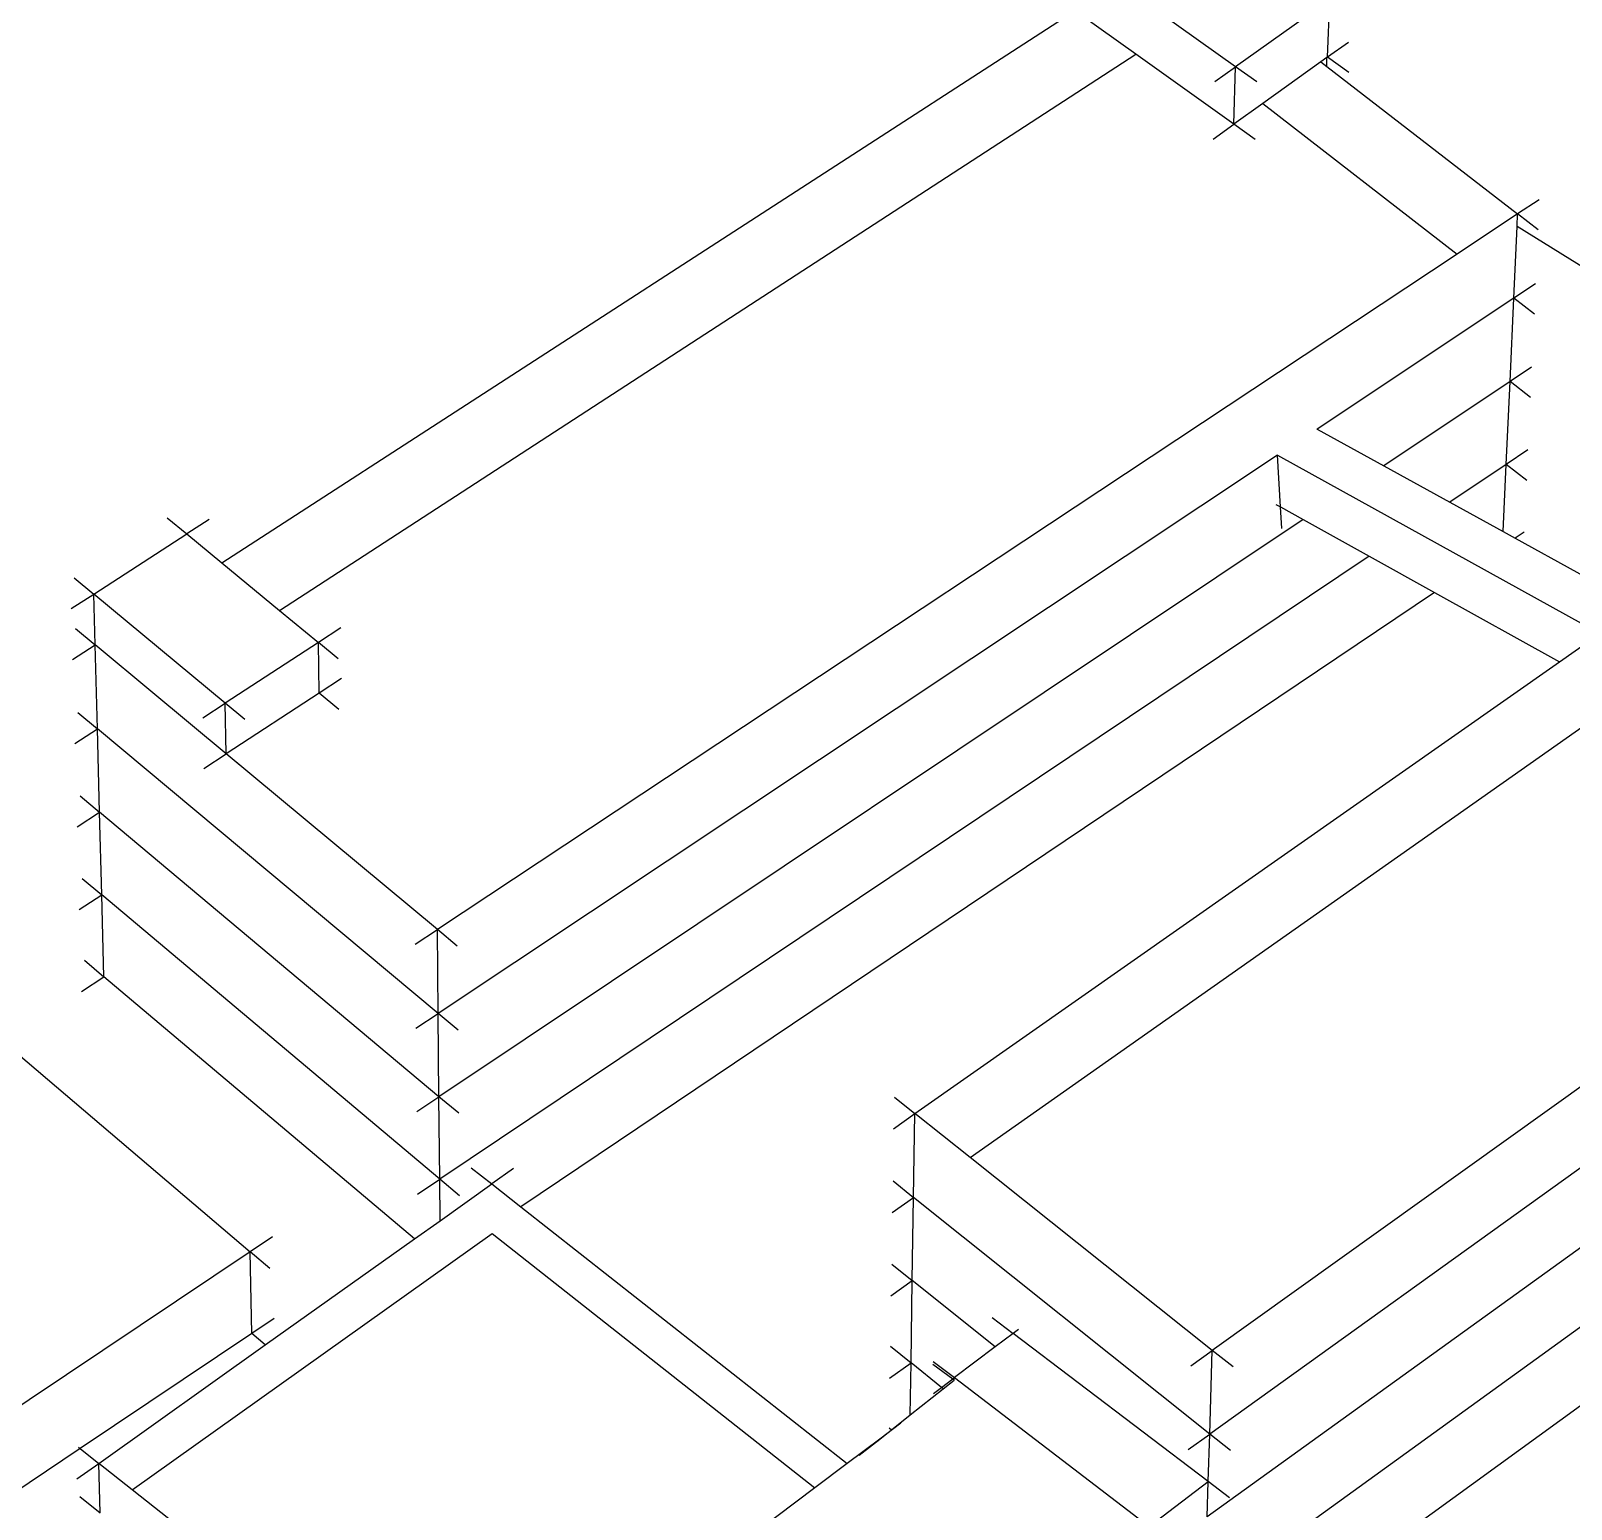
# Model space of a CAD drawing. Header units: inches. Extents: x 105 to 795, y 0 to 500.
# Drawn here: x 504.5 to 589.6, y 218.4 to 300 of the extents above; entities that cross this region are included whole.
import ezdxf

# ---------------------------------------------------------------- set-up
doc = ezdxf.new("R2010")
doc.units = ezdxf.units.IN
doc.header["$MEASUREMENT"] = 0

# ---------------------------------------------------------------- blocks, each defined once
blk = doc.blocks.new('block 126')
at = {"color": 7, "lineweight": 25, "true_color": 0xffffff}
blk.add_lwpolyline([(606.054, 277.161), (586.617, 289.217)], dxfattribs=at)
blk = doc.blocks.new('block 1055')
at = {"color": 7, "lineweight": 25, "true_color": 0xffffff}
blk.add_lwpolyline([(551.94, 222.849), (552.062, 222.75)], dxfattribs=at)
blk = doc.blocks.new('block 1057')
at = {"color": 7, "lineweight": 25, "true_color": 0xffffff}
blk.add_lwpolyline([(626.517, 250.487), (573.732, 212.173)], dxfattribs=at)
blk = doc.blocks.new('block 1062')
at = {"color": 7, "lineweight": 25, "true_color": 0xffffff}
blk.add_lwpolyline([(552.012, 227.355), (553.143, 226.444)], dxfattribs=at)
blk = doc.blocks.new('block 1064')
at = {"color": 7, "lineweight": 25, "true_color": 0xffffff}
blk.add_lwpolyline([(626.899, 255.014), (570.719, 214.379)], dxfattribs=at)
blk = doc.blocks.new('block 1068')
at = {"color": 7, "lineweight": 25, "true_color": 0xffffff}
blk.add_lwpolyline([(551.948, 225.598), (553.143, 226.444)], dxfattribs=at)
blk = doc.blocks.new('block 1069')
at = {"color": 7, "lineweight": 25, "true_color": 0xffffff}
blk.add_lwpolyline([(553.097, 223.566), (553.143, 226.444)], dxfattribs=at)
blk = doc.blocks.new('block 1082')
at = {"color": 7, "lineweight": 25, "true_color": 0xffffff}
blk.add_lwpolyline([(552.084, 231.901), (553.215, 230.994)], dxfattribs=at)
blk = doc.blocks.new('block 1083')
at = {"color": 7, "lineweight": 25, "true_color": 0xffffff}
blk.add_lwpolyline([(557.793, 227.319), (553.215, 230.994)], dxfattribs=at)
blk = doc.blocks.new('block 1085')
at = {"color": 7, "lineweight": 25, "true_color": 0xffffff}
blk.add_lwpolyline([(627.285, 259.579), (569.492, 217.928)], dxfattribs=at)
blk = doc.blocks.new('block 1089')
at = {"color": 7, "lineweight": 25, "true_color": 0xffffff}
blk.add_lwpolyline([(552.021, 230.15), (553.215, 230.994)], dxfattribs=at)
blk = doc.blocks.new('block 1091')
at = {"color": 7, "lineweight": 25, "true_color": 0xffffff}
blk.add_lwpolyline([(553.143, 226.444), (553.215, 230.994)], dxfattribs=at)
blk = doc.blocks.new('block 1093')
at = {"color": 7, "lineweight": 25, "true_color": 0xffffff}
blk.add_lwpolyline([(570.782, 221.594), (569.638, 222.509)], dxfattribs=at)
blk = doc.blocks.new('block 1094')
at = {"color": 7, "lineweight": 25, "true_color": 0xffffff}
blk.add_lwpolyline([(552.157, 236.488), (553.288, 235.584)], dxfattribs=at)
blk = doc.blocks.new('block 1095')
at = {"color": 7, "lineweight": 25, "true_color": 0xffffff}
blk.add_lwpolyline([(569.638, 222.509), (553.288, 235.584)], dxfattribs=at)
blk = doc.blocks.new('block 1097')
at = {"color": 7, "lineweight": 25, "true_color": 0xffffff}
blk.add_lwpolyline([(568.455, 221.659), (569.638, 222.509)], dxfattribs=at)
blk = doc.blocks.new('block 1105')
at = {"color": 7, "lineweight": 25, "true_color": 0xffffff}
blk.add_lwpolyline([(552.094, 234.743), (553.288, 235.584)], dxfattribs=at)
blk = doc.blocks.new('block 1107')
at = {"color": 7, "lineweight": 25, "true_color": 0xffffff}
blk.add_lwpolyline([(556.413, 237.783), (593.486, 263.876)], dxfattribs=at)
blk = doc.blocks.new('block 1109')
at = {"color": 7, "lineweight": 25, "true_color": 0xffffff}
blk.add_lwpolyline([(553.215, 230.994), (553.288, 235.584)], dxfattribs=at)
blk = doc.blocks.new('block 1111')
at = {"color": 7, "lineweight": 25, "true_color": 0xffffff}
blk.add_lwpolyline([(570.93, 226.22), (569.785, 227.131)], dxfattribs=at)
blk = doc.blocks.new('block 1112')
at = {"color": 7, "lineweight": 25, "true_color": 0xffffff}
blk.add_lwpolyline([(552.231, 241.115), (553.361, 240.215)], dxfattribs=at)
blk = doc.blocks.new('block 1114')
at = {"color": 7, "lineweight": 25, "true_color": 0xffffff}
blk.add_lwpolyline([(568.603, 226.284), (569.785, 227.131)], dxfattribs=at)
blk = doc.blocks.new('block 1115')
at = {"color": 7, "lineweight": 25, "true_color": 0xffffff}
blk.add_lwpolyline([(628.066, 268.828), (569.785, 227.131)], dxfattribs=at)
blk = doc.blocks.new('block 1121')
at = {"color": 7, "lineweight": 25, "true_color": 0xffffff}
blk.add_lwpolyline([(552.167, 239.377), (553.361, 240.215)], dxfattribs=at)
blk = doc.blocks.new('block 1123')
at = {"color": 7, "lineweight": 25, "true_color": 0xffffff}
blk.add_lwpolyline([(569.638, 222.509), (569.785, 227.131)], dxfattribs=at)
blk = doc.blocks.new('block 1124')
at = {"color": 7, "lineweight": 25, "true_color": 0xffffff}
blk.add_lwpolyline([(553.288, 235.584), (553.361, 240.215)], dxfattribs=at)
blk = doc.blocks.new('block 1581')
at = {"color": 7, "lineweight": 25, "true_color": 0xffffff}
blk.add_lwpolyline([(530.006, 233.593), (547.83, 219.533)], dxfattribs=at)
blk = doc.blocks.new('block 1583')
at = {"color": 7, "lineweight": 25, "true_color": 0xffffff}
blk.add_lwpolyline([(510.132, 219.426), (530.006, 233.593)], dxfattribs=at)
blk = doc.blocks.new('block 1584')
at = {"color": 7, "lineweight": 25, "true_color": 0xffffff}
blk.add_lwpolyline([(507.23, 219.057), (508.358, 218.162)], dxfattribs=at)
blk = doc.blocks.new('block 1604')
at = {"color": 7, "lineweight": 25, "true_color": 0xffffff}
blk.add_lwpolyline([(528.857, 237.215), (529.989, 236.324)], dxfattribs=at)
blk = doc.blocks.new('block 1605')
at = {"color": 7, "lineweight": 25, "true_color": 0xffffff}
blk.add_lwpolyline([(507.072, 220.026), (508.284, 220.889)], dxfattribs=at)
blk = doc.blocks.new('block 1606')
at = {"color": 7, "lineweight": 25, "true_color": 0xffffff}
blk.add_lwpolyline([(531.185, 237.175), (529.989, 236.324)], dxfattribs=at)
blk = doc.blocks.new('block 1616')
at = {"color": 7, "lineweight": 25, "true_color": 0xffffff}
blk.add_lwpolyline([(508.358, 218.162), (508.284, 220.889)], dxfattribs=at)
blk = doc.blocks.new('block 1623')
at = {"color": 7, "lineweight": 25, "true_color": 0xffffff}
blk.add_lwpolyline([(550.277, 221.339), (551.412, 222.235)], dxfattribs=at)
blk = doc.blocks.new('block 1641')
at = {"color": 7, "lineweight": 25, "true_color": 0xffffff}
blk.add_lwpolyline([(552.572, 223.111), (551.412, 222.235)], dxfattribs=at)
blk = doc.blocks.new('block 1938')
at = {"color": 7, "lineweight": 25, "true_color": 0xffffff}
blk.add_lwpolyline([(517.479, 227.428), (516.732, 228.065)], dxfattribs=at)
blk = doc.blocks.new('block 1939')
at = {"color": 7, "lineweight": 25, "true_color": 0xffffff}
blk.add_lwpolyline([(517.969, 228.896), (516.732, 228.065)], dxfattribs=at)
blk = doc.blocks.new('block 1944')
at = {"color": 7, "lineweight": 25, "true_color": 0xffffff}
blk.add_lwpolyline([(517.882, 233.406), (516.646, 232.58)], dxfattribs=at)
blk = doc.blocks.new('block 1946')
at = {"color": 7, "lineweight": 25, "true_color": 0xffffff}
blk.add_lwpolyline([(516.646, 232.58), (502.406, 223.061)], dxfattribs=at)
blk = doc.blocks.new('block 1953')
at = {"color": 7, "lineweight": 25, "true_color": 0xffffff}
blk.add_lwpolyline([(516.732, 228.065), (516.646, 232.58)], dxfattribs=at)
blk = doc.blocks.new('block 1957')
at = {"color": 7, "lineweight": 25, "true_color": 0xffffff}
blk.add_lwpolyline([(517.729, 231.658), (516.646, 232.58)], dxfattribs=at)
blk = doc.blocks.new('block 1958')
at = {"color": 7, "lineweight": 25, "true_color": 0xffffff}
blk.add_lwpolyline([(498.213, 248.265), (516.646, 232.58)], dxfattribs=at)
blk = doc.blocks.new('block 1959')
at = {"color": 7, "lineweight": 25, "true_color": 0xffffff}
blk.add_lwpolyline([(507.49, 248.68), (508.566, 247.771)], dxfattribs=at)
blk = doc.blocks.new('block 1960')
at = {"color": 7, "lineweight": 25, "true_color": 0xffffff}
blk.add_lwpolyline([(525.717, 233.286), (508.566, 247.771)], dxfattribs=at)
blk = doc.blocks.new('block 1961')
at = {"color": 7, "lineweight": 25, "true_color": 0xffffff}
blk.add_lwpolyline([(587.005, 272.337), (586.504, 272)], dxfattribs=at)
blk = doc.blocks.new('block 1962')
at = {"color": 7, "lineweight": 25, "true_color": 0xffffff}
blk.add_lwpolyline([(582.053, 269.005), (531.597, 235.06)], dxfattribs=at)
blk = doc.blocks.new('block 1963')
at = {"color": 7, "lineweight": 25, "true_color": 0xffffff}
blk.add_lwpolyline([(507.323, 246.954), (508.566, 247.771)], dxfattribs=at)
blk = doc.blocks.new('block 1964')
at = {"color": 7, "lineweight": 25, "true_color": 0xffffff}
blk.add_lwpolyline([(528.206, 235.669), (527.113, 236.588)], dxfattribs=at)
blk = doc.blocks.new('block 1965')
at = {"color": 7, "lineweight": 25, "true_color": 0xffffff}
blk.add_lwpolyline([(507.37, 253.202), (508.446, 252.296)], dxfattribs=at)
blk = doc.blocks.new('block 1966')
at = {"color": 7, "lineweight": 25, "true_color": 0xffffff}
blk.add_lwpolyline([(527.113, 236.588), (508.446, 252.296)], dxfattribs=at)
blk = doc.blocks.new('block 1967')
at = {"color": 7, "lineweight": 25, "true_color": 0xffffff}
blk.add_lwpolyline([(587.21, 276.869), (586.021, 276.072)], dxfattribs=at)
blk = doc.blocks.new('block 1968')
at = {"color": 7, "lineweight": 25, "true_color": 0xffffff}
blk.add_lwpolyline([(525.883, 235.764), (527.113, 236.588)], dxfattribs=at)
blk = doc.blocks.new('block 1969')
at = {"color": 7, "lineweight": 25, "true_color": 0xffffff}
blk.add_lwpolyline([(586.021, 276.072), (582.905, 273.983)], dxfattribs=at)
blk = doc.blocks.new('block 1970')
at = {"color": 7, "lineweight": 25, "true_color": 0xffffff}
blk.add_lwpolyline([(578.455, 271), (527.113, 236.588)], dxfattribs=at)
blk = doc.blocks.new('block 1971')
at = {"color": 7, "lineweight": 25, "true_color": 0xffffff}
blk.add_lwpolyline([(587.158, 275.183), (586.021, 276.072)], dxfattribs=at)
blk = doc.blocks.new('block 1972')
at = {"color": 7, "lineweight": 25, "true_color": 0xffffff}
blk.add_lwpolyline([(507.203, 251.482), (508.446, 252.296)], dxfattribs=at)
blk = doc.blocks.new('block 1973')
at = {"color": 7, "lineweight": 25, "true_color": 0xffffff}
blk.add_lwpolyline([(527.135, 234.295), (527.113, 236.588)], dxfattribs=at)
blk = doc.blocks.new('block 1974')
at = {"color": 7, "lineweight": 25, "true_color": 0xffffff}
blk.add_lwpolyline([(508.566, 247.771), (508.446, 252.296)], dxfattribs=at)
blk = doc.blocks.new('block 1975')
at = {"color": 7, "lineweight": 25, "true_color": 0xffffff}
blk.add_lwpolyline([(585.853, 272.358), (586.021, 276.072)], dxfattribs=at)
blk = doc.blocks.new('block 1999')
at = {"color": 7, "lineweight": 25, "true_color": 0xffffff}
blk.add_lwpolyline([(528.164, 240.229), (527.072, 241.145)], dxfattribs=at)
blk = doc.blocks.new('block 2000')
at = {"color": 7, "lineweight": 25, "true_color": 0xffffff}
blk.add_lwpolyline([(507.25, 257.763), (508.326, 256.861)], dxfattribs=at)
blk = doc.blocks.new('block 2001')
at = {"color": 7, "lineweight": 25, "true_color": 0xffffff}
blk.add_lwpolyline([(527.072, 241.145), (508.326, 256.861)], dxfattribs=at)
blk = doc.blocks.new('block 2002')
at = {"color": 7, "lineweight": 25, "true_color": 0xffffff}
blk.add_lwpolyline([(587.418, 281.439), (586.229, 280.646)], dxfattribs=at)
blk = doc.blocks.new('block 2003')
at = {"color": 7, "lineweight": 25, "true_color": 0xffffff}
blk.add_lwpolyline([(525.842, 240.322), (527.072, 241.145)], dxfattribs=at)
blk = doc.blocks.new('block 2004')
at = {"color": 7, "lineweight": 25, "true_color": 0xffffff}
blk.add_lwpolyline([(586.229, 280.646), (579.261, 275.992)], dxfattribs=at)
blk = doc.blocks.new('block 2005')
at = {"color": 7, "lineweight": 25, "true_color": 0xffffff}
blk.add_lwpolyline([(574.811, 273.021), (527.072, 241.145)], dxfattribs=at)
blk = doc.blocks.new('block 2006')
at = {"color": 7, "lineweight": 25, "true_color": 0xffffff}
blk.add_lwpolyline([(587.365, 279.76), (586.229, 280.646)], dxfattribs=at)
blk = doc.blocks.new('block 2007')
at = {"color": 7, "lineweight": 25, "true_color": 0xffffff}
blk.add_lwpolyline([(507.082, 256.05), (508.326, 256.861)], dxfattribs=at)
blk = doc.blocks.new('block 2008')
at = {"color": 7, "lineweight": 25, "true_color": 0xffffff}
blk.add_lwpolyline([(527.113, 236.588), (527.072, 241.145)], dxfattribs=at)
blk = doc.blocks.new('block 2009')
at = {"color": 7, "lineweight": 25, "true_color": 0xffffff}
blk.add_lwpolyline([(508.446, 252.296), (508.326, 256.861)], dxfattribs=at)
blk = doc.blocks.new('block 2010')
at = {"color": 7, "lineweight": 25, "true_color": 0xffffff}
blk.add_lwpolyline([(586.021, 276.072), (586.229, 280.646)], dxfattribs=at)
blk = doc.blocks.new('block 2011')
at = {"color": 7, "lineweight": 25, "true_color": 0xffffff}
blk.add_lwpolyline([(528.123, 244.828), (527.031, 245.74)], dxfattribs=at)
blk = doc.blocks.new('block 2012')
at = {"color": 7, "lineweight": 25, "true_color": 0xffffff}
blk.add_lwpolyline([(507.128, 262.363), (508.204, 261.464)], dxfattribs=at)
blk = doc.blocks.new('block 2013')
at = {"color": 7, "lineweight": 25, "true_color": 0xffffff}
blk.add_lwpolyline([(527.031, 245.74), (508.204, 261.464)], dxfattribs=at)
blk = doc.blocks.new('block 2014')
at = {"color": 7, "lineweight": 25, "true_color": 0xffffff}
blk.add_lwpolyline([(587.627, 286.048), (586.438, 285.257)], dxfattribs=at)
blk = doc.blocks.new('block 2015')
at = {"color": 7, "lineweight": 25, "true_color": 0xffffff}
blk.add_lwpolyline([(525.801, 244.922), (527.031, 245.74)], dxfattribs=at)
blk = doc.blocks.new('block 2016')
at = {"color": 7, "lineweight": 25, "true_color": 0xffffff}
blk.add_lwpolyline([(586.438, 285.257), (575.568, 278.027)], dxfattribs=at)
blk = doc.blocks.new('block 2017')
at = {"color": 7, "lineweight": 25, "true_color": 0xffffff}
blk.add_lwpolyline([(573.384, 276.574), (527.031, 245.74)], dxfattribs=at)
blk = doc.blocks.new('block 2018')
at = {"color": 7, "lineweight": 25, "true_color": 0xffffff}
blk.add_lwpolyline([(587.574, 284.375), (586.438, 285.257)], dxfattribs=at)
blk = doc.blocks.new('block 2019')
at = {"color": 7, "lineweight": 25, "true_color": 0xffffff}
blk.add_lwpolyline([(572.58, 296.01), (583.302, 287.69)], dxfattribs=at)
blk = doc.blocks.new('block 2020')
at = {"color": 7, "lineweight": 25, "true_color": 0xffffff}
blk.add_lwpolyline([(506.961, 260.656), (508.204, 261.464)], dxfattribs=at)
blk = doc.blocks.new('block 2021')
at = {"color": 7, "lineweight": 25, "true_color": 0xffffff}
blk.add_lwpolyline([(511.269, 263.456), (511.27, 263.456)], dxfattribs=at)
blk = doc.blocks.new('block 2022')
at = {"color": 7, "lineweight": 25, "true_color": 0xffffff}
blk.add_lwpolyline([(518.271, 268.005), (565.553, 298.729)], dxfattribs=at)
blk = doc.blocks.new('block 2023')
at = {"color": 7, "lineweight": 25, "true_color": 0xffffff}
blk.add_lwpolyline([(527.072, 241.145), (527.031, 245.74)], dxfattribs=at)
blk = doc.blocks.new('block 2024')
at = {"color": 7, "lineweight": 25, "true_color": 0xffffff}
blk.add_lwpolyline([(508.326, 256.861), (508.204, 261.464)], dxfattribs=at)
blk = doc.blocks.new('block 2025')
at = {"color": 7, "lineweight": 25, "true_color": 0xffffff}
blk.add_lwpolyline([(586.229, 280.646), (586.438, 285.257)], dxfattribs=at)
blk = doc.blocks.new('block 2026')
at = {"color": 7, "lineweight": 25, "true_color": 0xffffff}
blk.add_lwpolyline([(528.081, 249.468), (526.989, 250.376)], dxfattribs=at)
blk = doc.blocks.new('block 2027')
at = {"color": 7, "lineweight": 25, "true_color": 0xffffff}
blk.add_lwpolyline([(507.006, 267.003), (508.082, 266.107)], dxfattribs=at)
blk = doc.blocks.new('block 2028')
at = {"color": 7, "lineweight": 25, "true_color": 0xffffff}
blk.add_lwpolyline([(587.838, 290.696), (586.648, 289.908)], dxfattribs=at)
blk = doc.blocks.new('block 2029')
at = {"color": 7, "lineweight": 25, "true_color": 0xffffff}
blk.add_lwpolyline([(525.759, 249.561), (526.989, 250.376)], dxfattribs=at)
blk = doc.blocks.new('block 2030')
at = {"color": 7, "lineweight": 25, "true_color": 0xffffff}
blk.add_lwpolyline([(587.786, 289.029), (586.648, 289.908)], dxfattribs=at)
blk = doc.blocks.new('block 2031')
at = {"color": 7, "lineweight": 25, "true_color": 0xffffff}
blk.add_lwpolyline([(506.838, 265.303), (508.082, 266.107)], dxfattribs=at)
blk = doc.blocks.new('block 2032')
at = {"color": 7, "lineweight": 25, "true_color": 0xffffff}
blk.add_lwpolyline([(527.031, 245.74), (526.989, 250.376)], dxfattribs=at)
blk = doc.blocks.new('block 2033')
at = {"color": 7, "lineweight": 25, "true_color": 0xffffff}
blk.add_lwpolyline([(508.204, 261.464), (508.082, 266.107)], dxfattribs=at)
blk = doc.blocks.new('block 2034')
at = {"color": 7, "lineweight": 25, "true_color": 0xffffff}
blk.add_lwpolyline([(521.691, 264.238), (520.457, 263.433)], dxfattribs=at)
blk = doc.blocks.new('block 2035')
at = {"color": 7, "lineweight": 25, "true_color": 0xffffff}
blk.add_lwpolyline([(520.457, 263.433), (515.325, 260.081)], dxfattribs=at)
blk = doc.blocks.new('block 2036')
at = {"color": 7, "lineweight": 25, "true_color": 0xffffff}
blk.add_lwpolyline([(521.545, 262.534), (520.457, 263.433)], dxfattribs=at)
blk = doc.blocks.new('block 2037')
at = {"color": 7, "lineweight": 25, "true_color": 0xffffff}
blk.add_lwpolyline([(516.409, 259.18), (515.325, 260.081)], dxfattribs=at)
blk = doc.blocks.new('block 2038')
at = {"color": 7, "lineweight": 25, "true_color": 0xffffff}
blk.add_lwpolyline([(507.006, 267.003), (508.082, 266.107)], dxfattribs=at)
blk = doc.blocks.new('block 2039')
at = {"color": 7, "lineweight": 25, "true_color": 0xffffff}
blk.add_lwpolyline([(521.648, 267.041), (520.415, 266.237)], dxfattribs=at)
blk = doc.blocks.new('block 2040')
at = {"color": 7, "lineweight": 25, "true_color": 0xffffff}
blk.add_lwpolyline([(514.031, 262.078), (515.27, 262.885)], dxfattribs=at)
blk = doc.blocks.new('block 2041')
at = {"color": 7, "lineweight": 25, "true_color": 0xffffff}
blk.add_lwpolyline([(520.415, 266.237), (515.27, 262.885)], dxfattribs=at)
blk = doc.blocks.new('block 2042')
at = {"color": 7, "lineweight": 25, "true_color": 0xffffff}
blk.add_lwpolyline([(516.354, 261.986), (515.27, 262.885)], dxfattribs=at)
blk = doc.blocks.new('block 2043')
at = {"color": 7, "lineweight": 25, "true_color": 0xffffff}
blk.add_lwpolyline([(506.932, 269.806), (508.008, 268.913)], dxfattribs=at)
blk = doc.blocks.new('block 2044')
at = {"color": 7, "lineweight": 25, "true_color": 0xffffff}
blk.add_lwpolyline([(515.27, 262.885), (508.008, 268.913)], dxfattribs=at)
blk = doc.blocks.new('block 2045')
at = {"color": 7, "lineweight": 25, "true_color": 0xffffff}
blk.add_lwpolyline([(506.764, 268.11), (508.008, 268.913)], dxfattribs=at)
blk = doc.blocks.new('block 2046')
at = {"color": 7, "lineweight": 25, "true_color": 0xffffff}
blk.add_lwpolyline([(514.386, 273.031), (513.147, 272.231)], dxfattribs=at)
blk = doc.blocks.new('block 2047')
at = {"color": 7, "lineweight": 25, "true_color": 0xffffff}
blk.add_lwpolyline([(508.008, 268.913), (513.147, 272.231)], dxfattribs=at)
blk = doc.blocks.new('block 2048')
at = {"color": 7, "lineweight": 25, "true_color": 0xffffff}
blk.add_lwpolyline([(512.067, 273.122), (513.147, 272.231)], dxfattribs=at)
blk = doc.blocks.new('block 2049')
at = {"color": 7, "lineweight": 25, "true_color": 0xffffff}
blk.add_lwpolyline([(521.502, 265.341), (520.415, 266.237)], dxfattribs=at)
blk = doc.blocks.new('block 2050')
at = {"color": 7, "lineweight": 25, "true_color": 0xffffff}
blk.add_lwpolyline([(515.325, 260.081), (515.27, 262.885)], dxfattribs=at)
blk = doc.blocks.new('block 2051')
at = {"color": 7, "lineweight": 25, "true_color": 0xffffff}
blk.add_lwpolyline([(520.457, 263.433), (520.415, 266.237)], dxfattribs=at)
blk = doc.blocks.new('block 2052')
at = {"color": 7, "lineweight": 25, "true_color": 0xffffff}
blk.add_lwpolyline([(508.082, 266.107), (508.008, 268.913)], dxfattribs=at)
blk = doc.blocks.new('block 2520')
at = {"color": 7, "lineweight": 25, "true_color": 0xffffff}
blk.add_lwpolyline([(615.551, 285.926), (576.52, 309.839)], dxfattribs=at)
blk = doc.blocks.new('block 2528')
at = {"color": 7, "lineweight": 25, "true_color": 0xffffff}
blk.add_lwpolyline([(576.102, 298.059), (576.118, 298.542)], dxfattribs=at)
blk = doc.blocks.new('block 2531')
at = {"color": 7, "lineweight": 25, "true_color": 0xffffff}
blk.add_lwpolyline([(577.333, 297.729), (576.152, 298.566)], dxfattribs=at)
blk = doc.blocks.new('block 2532')
at = {"color": 7, "lineweight": 25, "true_color": 0xffffff}
blk.add_lwpolyline([(577.297, 299.385), (576.152, 298.566)], dxfattribs=at)
blk = doc.blocks.new('block 2533')
at = {"color": 7, "lineweight": 25, "true_color": 0xffffff}
blk.add_lwpolyline([(569.823, 294.039), (570.974, 294.861)], dxfattribs=at)
blk = doc.blocks.new('block 2534')
at = {"color": 7, "lineweight": 25, "true_color": 0xffffff}
blk.add_lwpolyline([(572.15, 294.022), (570.974, 294.861)], dxfattribs=at)
blk = doc.blocks.new('block 2538')
at = {"color": 7, "lineweight": 25, "true_color": 0xffffff}
blk.add_lwpolyline([(569.922, 297.22), (571.072, 298.041)], dxfattribs=at)
blk = doc.blocks.new('block 2539')
at = {"color": 7, "lineweight": 25, "true_color": 0xffffff}
blk.add_lwpolyline([(576.266, 301.745), (571.072, 298.041)], dxfattribs=at)
blk = doc.blocks.new('block 2540')
at = {"color": 7, "lineweight": 25, "true_color": 0xffffff}
blk.add_lwpolyline([(572.249, 297.204), (571.072, 298.041)], dxfattribs=at)
blk = doc.blocks.new('block 2542')
at = {"color": 7, "lineweight": 25, "true_color": 0xffffff}
blk.add_lwpolyline([(571.072, 298.041), (562.495, 304.142)], dxfattribs=at)
blk = doc.blocks.new('block 2546')
at = {"color": 7, "lineweight": 25, "true_color": 0xffffff}
blk.add_lwpolyline([(576.152, 298.566), (576.266, 301.745)], dxfattribs=at)
blk = doc.blocks.new('block 2547')
at = {"color": 7, "lineweight": 25, "true_color": 0xffffff}
blk.add_lwpolyline([(570.974, 294.861), (571.072, 298.041)], dxfattribs=at)
blk = doc.blocks.new('block 2548')
at = {"color": 7, "lineweight": 25, "true_color": 0xffffff}
blk.add_lwpolyline([(573.618, 272.53), (573.549, 273.721)], dxfattribs=at)
blk = doc.blocks.new('block 2549')
at = {"color": 7, "lineweight": 25, "true_color": 0xffffff}
blk.add_lwpolyline([(573.549, 273.721), (573.384, 276.574)], dxfattribs=at)
blk = doc.blocks.new('block 2550')
at = {"color": 7, "lineweight": 25, "true_color": 0xffffff}
blk.add_lwpolyline([(573.292, 273.863), (573.549, 273.721)], dxfattribs=at)
blk = doc.blocks.new('block 2552')
at = {"color": 7, "lineweight": 25, "true_color": 0xffffff}
blk.add_lwpolyline([(573.384, 276.574), (591.184, 266.734)], dxfattribs=at)
blk = doc.blocks.new('block 2560')
at = {"color": 7, "lineweight": 25, "true_color": 0xffffff}
blk.add_lwpolyline([(566.3, 217.41), (569.555, 219.887)], dxfattribs=at)
blk = doc.blocks.new('block 2561')
at = {"color": 7, "lineweight": 25, "true_color": 0xffffff}
blk.add_lwpolyline([(554.373, 226.513), (555.537, 225.625)], dxfattribs=at)
blk = doc.blocks.new('block 2562')
at = {"color": 7, "lineweight": 25, "true_color": 0xffffff}
blk.add_lwpolyline([(555.537, 225.625), (566.3, 217.41)], dxfattribs=at)
blk = doc.blocks.new('block 2563')
at = {"color": 7, "lineweight": 25, "true_color": 0xffffff}
blk.add_lwpolyline([(559.078, 228.283), (558.792, 228.068)], dxfattribs=at)
blk = doc.blocks.new('block 2564')
at = {"color": 7, "lineweight": 25, "true_color": 0xffffff}
blk.add_lwpolyline([(570.73, 218.993), (569.555, 219.887)], dxfattribs=at)
blk = doc.blocks.new('block 2565')
at = {"color": 7, "lineweight": 25, "true_color": 0xffffff}
blk.add_lwpolyline([(557.626, 228.955), (558.792, 228.068)], dxfattribs=at)
blk = doc.blocks.new('block 2566')
at = {"color": 7, "lineweight": 25, "true_color": 0xffffff}
blk.add_lwpolyline([(569.555, 219.887), (558.792, 228.068)], dxfattribs=at)
blk = doc.blocks.new('block 2568')
at = {"color": 7, "lineweight": 25, "true_color": 0xffffff}
blk.add_lwpolyline([(555.535, 225.493), (555.537, 225.625)], dxfattribs=at)
blk = doc.blocks.new('block 2802')
at = {"color": 7, "lineweight": 25, "true_color": 0xffffff}
blk.add_lwpolyline([(554.923, 225.01), (554.824, 225.089)], dxfattribs=at)
blk = doc.blocks.new('block 2803')
at = {"color": 7, "lineweight": 25, "true_color": 0xffffff}
blk.add_lwpolyline([(554.824, 225.089), (553.143, 226.444)], dxfattribs=at)
blk = doc.blocks.new('block 2813')
at = {"color": 7, "lineweight": 25, "true_color": 0xffffff}
blk.add_lwpolyline([(611.585, 252.63), (569.638, 222.509)], dxfattribs=at)
blk = doc.blocks.new('block 2814')
at = {"color": 7, "lineweight": 25, "true_color": 0xffffff}
blk.add_lwpolyline([(569.492, 217.928), (569.555, 219.887)], dxfattribs=at)
blk = doc.blocks.new('block 2815')
at = {"color": 7, "lineweight": 25, "true_color": 0xffffff}
blk.add_lwpolyline([(569.555, 219.887), (569.638, 222.509)], dxfattribs=at)
blk = doc.blocks.new('block 2817')
at = {"color": 7, "lineweight": 25, "true_color": 0xffffff}
blk.add_lwpolyline([(569.785, 227.131), (556.413, 237.783)], dxfattribs=at)
blk = doc.blocks.new('block 2818')
at = {"color": 7, "lineweight": 25, "true_color": 0xffffff}
blk.add_lwpolyline([(556.413, 237.783), (553.361, 240.215)], dxfattribs=at)
blk = doc.blocks.new('block 2826')
at = {"color": 7, "lineweight": 25, "true_color": 0xffffff}
blk.add_lwpolyline([(553.361, 240.215), (588.96, 265.175)], dxfattribs=at)
blk = doc.blocks.new('block 2948')
at = {"color": 7, "lineweight": 25, "true_color": 0xffffff}
blk.add_lwpolyline([(529.989, 236.324), (531.597, 235.06)], dxfattribs=at)
blk = doc.blocks.new('block 2949')
at = {"color": 7, "lineweight": 25, "true_color": 0xffffff}
blk.add_lwpolyline([(531.597, 235.06), (549.614, 220.88)], dxfattribs=at)
blk = doc.blocks.new('block 2950')
at = {"color": 7, "lineweight": 25, "true_color": 0xffffff}
blk.add_lwpolyline([(508.284, 220.889), (517.479, 227.428)], dxfattribs=at)
blk = doc.blocks.new('block 2951')
at = {"color": 7, "lineweight": 25, "true_color": 0xffffff}
blk.add_lwpolyline([(507.156, 221.781), (507.253, 221.705)], dxfattribs=at)
blk = doc.blocks.new('block 2952')
at = {"color": 7, "lineweight": 25, "true_color": 0xffffff}
blk.add_lwpolyline([(507.253, 221.705), (508.284, 220.889)], dxfattribs=at)
blk = doc.blocks.new('block 2953')
at = {"color": 7, "lineweight": 25, "true_color": 0xffffff}
blk.add_lwpolyline([(528.426, 204.947), (510.132, 219.426)], dxfattribs=at)
blk = doc.blocks.new('block 2954')
at = {"color": 7, "lineweight": 25, "true_color": 0xffffff}
blk.add_lwpolyline([(510.132, 219.426), (508.284, 220.889)], dxfattribs=at)
blk = doc.blocks.new('block 2955')
at = {"color": 7, "lineweight": 25, "true_color": 0xffffff}
blk.add_lwpolyline([(554.347, 226.363), (555.447, 225.558)], dxfattribs=at)
blk = doc.blocks.new('block 2956')
at = {"color": 7, "lineweight": 25, "true_color": 0xffffff}
blk.add_lwpolyline([(555.447, 225.558), (555.535, 225.493)], dxfattribs=at)
blk = doc.blocks.new('block 2958')
at = {"color": 7, "lineweight": 25, "true_color": 0xffffff}
blk.add_lwpolyline([(551.412, 222.235), (552.062, 222.75)], dxfattribs=at)
blk = doc.blocks.new('block 2964')
at = {"color": 7, "lineweight": 25, "true_color": 0xffffff}
blk.add_lwpolyline([(547.83, 219.533), (530.22, 206.247)], dxfattribs=at)
blk = doc.blocks.new('block 3052')
at = {"color": 7, "lineweight": 25, "true_color": 0xffffff}
blk.add_lwpolyline([(516.732, 228.065), (507.253, 221.705)], dxfattribs=at)
blk = doc.blocks.new('block 3053')
at = {"color": 7, "lineweight": 25, "true_color": 0xffffff}
blk.add_lwpolyline([(507.253, 221.705), (502.556, 218.553)], dxfattribs=at)
blk = doc.blocks.new('block 3054')
at = {"color": 7, "lineweight": 25, "true_color": 0xffffff}
blk.add_lwpolyline([(511.269, 263.456), (508.082, 266.107)], dxfattribs=at)
blk = doc.blocks.new('block 3055')
at = {"color": 7, "lineweight": 25, "true_color": 0xffffff}
blk.add_lwpolyline([(586.648, 289.908), (583.302, 287.69)], dxfattribs=at)
blk = doc.blocks.new('block 3056')
at = {"color": 7, "lineweight": 25, "true_color": 0xffffff}
blk.add_lwpolyline([(583.302, 287.69), (526.989, 250.376)], dxfattribs=at)
blk = doc.blocks.new('block 3057')
at = {"color": 7, "lineweight": 25, "true_color": 0xffffff}
blk.add_lwpolyline([(575.785, 298.303), (576.102, 298.059)], dxfattribs=at)
blk = doc.blocks.new('block 3058')
at = {"color": 7, "lineweight": 25, "true_color": 0xffffff}
blk.add_lwpolyline([(576.102, 298.059), (586.648, 289.908)], dxfattribs=at)
blk = doc.blocks.new('block 3059')
at = {"color": 7, "lineweight": 25, "true_color": 0xffffff}
blk.add_lwpolyline([(515.08, 270.637), (562.19, 301.127)], dxfattribs=at)
blk = doc.blocks.new('block 3061')
at = {"color": 7, "lineweight": 25, "true_color": 0xffffff}
blk.add_lwpolyline([(586.438, 285.257), (586.617, 289.217)], dxfattribs=at)
blk = doc.blocks.new('block 3062')
at = {"color": 7, "lineweight": 25, "true_color": 0xffffff}
blk.add_lwpolyline([(586.617, 289.217), (586.648, 289.908)], dxfattribs=at)
blk = doc.blocks.new('block 3063')
at = {"color": 7, "lineweight": 25, "true_color": 0xffffff}
blk.add_lwpolyline([(514.087, 259.272), (515.325, 260.081)], dxfattribs=at)
blk = doc.blocks.new('block 3064')
at = {"color": 7, "lineweight": 25, "true_color": 0xffffff}
blk.add_lwpolyline([(515.325, 260.081), (515.325, 260.081)], dxfattribs=at)
blk = doc.blocks.new('block 3065')
at = {"color": 7, "lineweight": 25, "true_color": 0xffffff}
blk.add_lwpolyline([(515.325, 260.081), (511.27, 263.456)], dxfattribs=at)
blk = doc.blocks.new('block 3066')
at = {"color": 7, "lineweight": 25, "true_color": 0xffffff}
blk.add_lwpolyline([(511.27, 263.456), (508.082, 266.107)], dxfattribs=at)
blk = doc.blocks.new('block 3067')
at = {"color": 7, "lineweight": 25, "true_color": 0xffffff}
blk.add_lwpolyline([(518.271, 268.005), (520.415, 266.237)], dxfattribs=at)
blk = doc.blocks.new('block 3216')
at = {"color": 7, "lineweight": 25, "true_color": 0xffffff}
blk.add_lwpolyline([(572.58, 296.01), (570.974, 294.861)], dxfattribs=at)
blk = doc.blocks.new('block 3219')
at = {"color": 7, "lineweight": 25, "true_color": 0xffffff}
blk.add_lwpolyline([(570.974, 294.861), (565.553, 298.729)], dxfattribs=at)
blk = doc.blocks.new('block 3220')
at = {"color": 7, "lineweight": 25, "true_color": 0xffffff}
blk.add_lwpolyline([(565.553, 298.729), (562.422, 300.963)], dxfattribs=at)
blk = doc.blocks.new('block 3227')
at = {"color": 7, "lineweight": 25, "true_color": 0xffffff}
blk.add_lwpolyline([(582.053, 269.005), (588.96, 265.175)], dxfattribs=at)
blk = doc.blocks.new('block 3230')
at = {"color": 7, "lineweight": 25, "true_color": 0xffffff}
blk.add_lwpolyline([(586.504, 272), (593.328, 268.238)], dxfattribs=at)
blk = doc.blocks.new('block 3242')
at = {"color": 7, "lineweight": 25, "true_color": 0xffffff}
blk.add_lwpolyline([(554.376, 224.752), (554.824, 225.089)], dxfattribs=at)
blk = doc.blocks.new('block 3243')
at = {"color": 7, "lineweight": 25, "true_color": 0xffffff}
blk.add_lwpolyline([(558.792, 228.068), (557.793, 227.319)], dxfattribs=at)
blk = doc.blocks.new('block 3244')
at = {"color": 7, "lineweight": 25, "true_color": 0xffffff}
blk.add_lwpolyline([(557.793, 227.319), (555.537, 225.625)], dxfattribs=at)
blk = doc.blocks.new('block 3337')
at = {"color": 7, "lineweight": 25, "true_color": 0xffffff}
blk.add_lwpolyline([(588.96, 265.175), (591.184, 266.734)], dxfattribs=at)
blk = doc.blocks.new('block 3360')
at = {"color": 7, "lineweight": 25, "true_color": 0xffffff}
blk.add_lwpolyline([(517.479, 227.428), (525.717, 233.286)], dxfattribs=at)
blk = doc.blocks.new('block 3362')
at = {"color": 7, "lineweight": 25, "true_color": 0xffffff}
blk.add_lwpolyline([(554.923, 225.01), (555.535, 225.493)], dxfattribs=at)
blk = doc.blocks.new('block 3365')
at = {"color": 7, "lineweight": 25, "true_color": 0xffffff}
blk.add_lwpolyline([(551.412, 222.235), (549.614, 220.88)], dxfattribs=at)
blk = doc.blocks.new('block 3366')
at = {"color": 7, "lineweight": 25, "true_color": 0xffffff}
blk.add_lwpolyline([(549.614, 220.88), (547.83, 219.533)], dxfattribs=at)
blk = doc.blocks.new('block 3386')
at = {"color": 7, "lineweight": 25, "true_color": 0xffffff}
blk.add_lwpolyline([(526.989, 250.376), (515.325, 260.081)], dxfattribs=at)
blk = doc.blocks.new('block 3387')
at = {"color": 7, "lineweight": 25, "true_color": 0xffffff}
blk.add_lwpolyline([(515.325, 260.081), (511.269, 263.456)], dxfattribs=at)
blk = doc.blocks.new('block 3388')
at = {"color": 7, "lineweight": 25, "true_color": 0xffffff}
blk.add_lwpolyline([(513.147, 272.231), (515.08, 270.637)], dxfattribs=at)
blk = doc.blocks.new('block 3389')
at = {"color": 7, "lineweight": 25, "true_color": 0xffffff}
blk.add_lwpolyline([(515.08, 270.637), (518.271, 268.005)], dxfattribs=at)
blk = doc.blocks.new('block 3454')
at = {"color": 7, "lineweight": 25, "true_color": 0xffffff}
blk.add_lwpolyline([(575.785, 298.303), (572.58, 296.01)], dxfattribs=at)
blk = doc.blocks.new('block 3455')
at = {"color": 7, "lineweight": 25, "true_color": 0xffffff}
blk.add_lwpolyline([(578.455, 271), (582.053, 269.005)], dxfattribs=at)
blk = doc.blocks.new('block 3456')
at = {"color": 7, "lineweight": 25, "true_color": 0xffffff}
blk.add_lwpolyline([(585.853, 272.358), (586.504, 272)], dxfattribs=at)
blk = doc.blocks.new('block 3461')
at = {"color": 7, "lineweight": 25, "true_color": 0xffffff}
blk.add_lwpolyline([(554.824, 225.089), (555.447, 225.558)], dxfattribs=at)
blk = doc.blocks.new('block 3462')
at = {"color": 7, "lineweight": 25, "true_color": 0xffffff}
blk.add_lwpolyline([(555.447, 225.558), (555.537, 225.625)], dxfattribs=at)
blk = doc.blocks.new('block 3509')
at = {"color": 7, "lineweight": 25, "true_color": 0xffffff}
blk.add_lwpolyline([(525.717, 233.286), (527.135, 234.295)], dxfattribs=at)
blk = doc.blocks.new('block 3510')
at = {"color": 7, "lineweight": 25, "true_color": 0xffffff}
blk.add_lwpolyline([(527.135, 234.295), (529.989, 236.324)], dxfattribs=at)
blk = doc.blocks.new('block 3513')
at = {"color": 7, "lineweight": 25, "true_color": 0xffffff}
blk.add_lwpolyline([(552.062, 222.75), (553.097, 223.566)], dxfattribs=at)
blk = doc.blocks.new('block 3514')
at = {"color": 7, "lineweight": 25, "true_color": 0xffffff}
blk.add_lwpolyline([(553.097, 223.566), (554.923, 225.01)], dxfattribs=at)
blk = doc.blocks.new('block 3550')
at = {"color": 7, "lineweight": 25, "true_color": 0xffffff}
blk.add_lwpolyline([(576.152, 298.566), (576.118, 298.542)], dxfattribs=at)
blk = doc.blocks.new('block 3551')
at = {"color": 7, "lineweight": 25, "true_color": 0xffffff}
blk.add_lwpolyline([(576.118, 298.542), (575.785, 298.303)], dxfattribs=at)
blk = doc.blocks.new('block 3552')
at = {"color": 7, "lineweight": 25, "true_color": 0xffffff}
blk.add_lwpolyline([(573.549, 273.721), (574.811, 273.021)], dxfattribs=at)
blk = doc.blocks.new('block 3553')
at = {"color": 7, "lineweight": 25, "true_color": 0xffffff}
blk.add_lwpolyline([(574.811, 273.021), (578.455, 271)], dxfattribs=at)
blk = doc.blocks.new('block 3554')
at = {"color": 7, "lineweight": 25, "true_color": 0xffffff}
blk.add_lwpolyline([(582.905, 273.983), (585.853, 272.358)], dxfattribs=at)
blk = doc.blocks.new('block 3606')
at = {"color": 7, "lineweight": 25, "true_color": 0xffffff}
blk.add_lwpolyline([(579.261, 275.992), (582.905, 273.983)], dxfattribs=at)
blk = doc.blocks.new('block 3625')
at = {"color": 7, "lineweight": 25, "true_color": 0xffffff}
blk.add_lwpolyline([(575.553, 278.036), (575.568, 278.027)], dxfattribs=at)
blk = doc.blocks.new('block 3626')
at = {"color": 7, "lineweight": 25, "true_color": 0xffffff}
blk.add_lwpolyline([(575.568, 278.027), (579.261, 275.992)], dxfattribs=at)

msp = doc.modelspace()

# ---------------------------------------------------------------- block references
for name in ['block 2520', 'block 2542', 'block 2539', 'block 2546', 'block 3059', 'block 3220', 'block 2022', 'block 3219', 'block 2532', 'block 2538', 'block 2547', 'block 2540', 'block 3454', 'block 3551', 'block 3057', 'block 2528', 'block 3058', 'block 3550', 'block 2531', 'block 3216', 'block 2019', 'block 2533', 'block 2534', 'block 2028', 'block 3055', 'block 3062', 'block 2030', 'block 3061', 'block 126', 'block 3056', 'block 2014', 'block 2016', 'block 2025', 'block 2018', 'block 2002', 'block 2004', 'block 2010', 'block 2006', 'block 3625', 'block 3626', 'block 2017', 'block 2549', 'block 2552', 'block 1967', 'block 3606', 'block 1969', 'block 1975', 'block 1971', 'block 3554', 'block 2048', 'block 2550', 'block 2548', 'block 3552', 'block 2046', 'block 2005', 'block 3553', 'block 3456', 'block 1961', 'block 2047', 'block 3388', 'block 3230', 'block 3389', 'block 1970', 'block 3455', 'block 2043', 'block 2045', 'block 2044', 'block 2052', 'block 1962', 'block 3227', 'block 3067', 'block 1115', 'block 2027', 'block 2038', 'block 2039', 'block 3337', 'block 2031', 'block 2033', 'block 3054', 'block 3066', 'block 2041', 'block 2049', 'block 2051', 'block 2826', 'block 2034', 'block 1107', 'block 2021', 'block 3387', 'block 3065', 'block 2035', 'block 2036', 'block 2012', 'block 2040', 'block 2042', 'block 2050', 'block 2020', 'block 2013', 'block 2024', 'block 3063', 'block 2037', 'block 3064', 'block 3386', 'block 1085', 'block 2000', 'block 2007', 'block 2001', 'block 2009', 'block 1064', 'block 1965', 'block 1972', 'block 1966', 'block 1974', 'block 2813', 'block 2029', 'block 2026', 'block 2032', 'block 1057', 'block 1959', 'block 1958', 'block 1963', 'block 1960', 'block 2015', 'block 2011', 'block 2023', 'block 2003', 'block 1999', 'block 2008', 'block 1112', 'block 1121', 'block 1124', 'block 2818', 'block 2817', 'block 1968', 'block 1964', 'block 1973', 'block 1604', 'block 1606', 'block 3510', 'block 2948', 'block 1094', 'block 2949', 'block 1105', 'block 1109', 'block 1095', 'block 3509', 'block 1583', 'block 1944', 'block 3360', 'block 1581', 'block 1946', 'block 1953', 'block 1957', 'block 1082', 'block 1089', 'block 1091', 'block 1083', 'block 1939', 'block 2565', 'block 3052', 'block 1938', 'block 3243', 'block 2563', 'block 2566', 'block 2950', 'block 1062', 'block 3244', 'block 1068', 'block 1069', 'block 2803', 'block 2955', 'block 2561', 'block 1114', 'block 1123', 'block 1111', 'block 3461', 'block 3362', 'block 3462', 'block 2956', 'block 2568', 'block 2562', 'block 3514', 'block 3242', 'block 2802', 'block 1641', 'block 3513', 'block 3365', 'block 1623', 'block 2958', 'block 1055', 'block 1097', 'block 2815', 'block 1093', 'block 3053', 'block 2951', 'block 2952', 'block 1605', 'block 1616', 'block 2954', 'block 3366', 'block 2964', 'block 2560', 'block 2814', 'block 2564', 'block 1584', 'block 2953']:
    msp.add_blockref(name, (0, 0))

doc.saveas('drawing.dxf')
